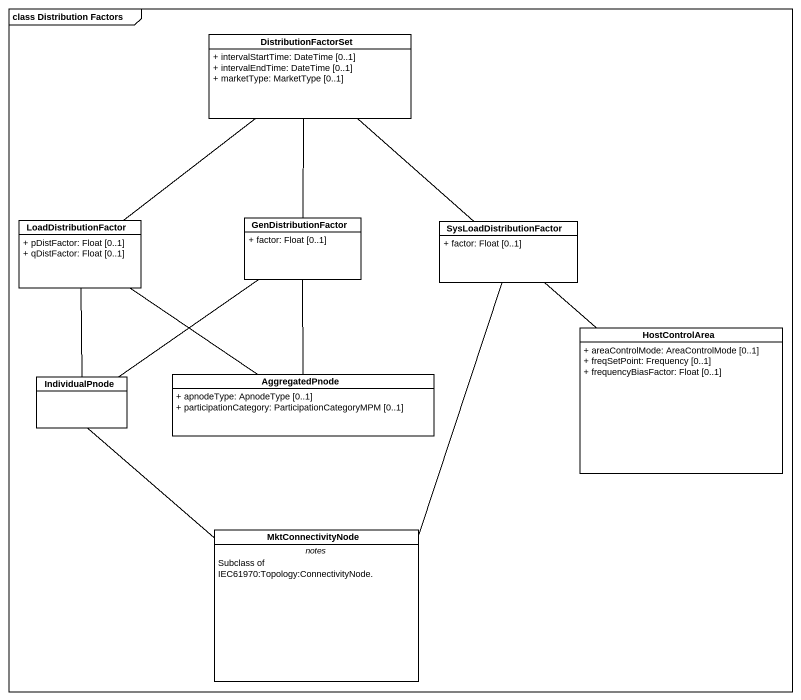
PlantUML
@startuml
mainframe class Distribution Factors
hide circle
hide empty members
skinparam classAttributeIconSize 0
class DistributionFactorSet {
  + intervalStartTime: DateTime [0..1]
  + intervalEndTime: DateTime [0..1]
  + marketType: MarketType [0..1]
}
class LoadDistributionFactor {
  + pDistFactor: Float [0..1]
  + qDistFactor: Float [0..1]
}
class GenDistributionFactor {
  + factor: Float [0..1]
}
class SysLoadDistributionFactor {
  + factor: Float [0..1]
}
class HostControlArea {
  + areaControlMode: AreaControlMode [0..1]
  + freqSetPoint: Frequency [0..1]
  + frequencyBiasFactor: Float [0..1]
}
class AggregatedPnode {
  + apnodeType: ApnodeType [0..1]
  + participationCategory: ParticipationCategoryMPM [0..1]
}
class IndividualPnode
class MktConnectivityNode {
  -- notes --
  Subclass of IEC61970:Topology:ConnectivityNode.
}
DistributionFactorSet -- LoadDistributionFactor
DistributionFactorSet -- GenDistributionFactor
DistributionFactorSet -- SysLoadDistributionFactor
SysLoadDistributionFactor -- MktConnectivityNode
HostControlArea -up- SysLoadDistributionFactor
AggregatedPnode -up- LoadDistributionFactor
AggregatedPnode -up- GenDistributionFactor
IndividualPnode -up- LoadDistributionFactor
IndividualPnode -up- GenDistributionFactor
IndividualPnode -- MktConnectivityNode
@enduml
